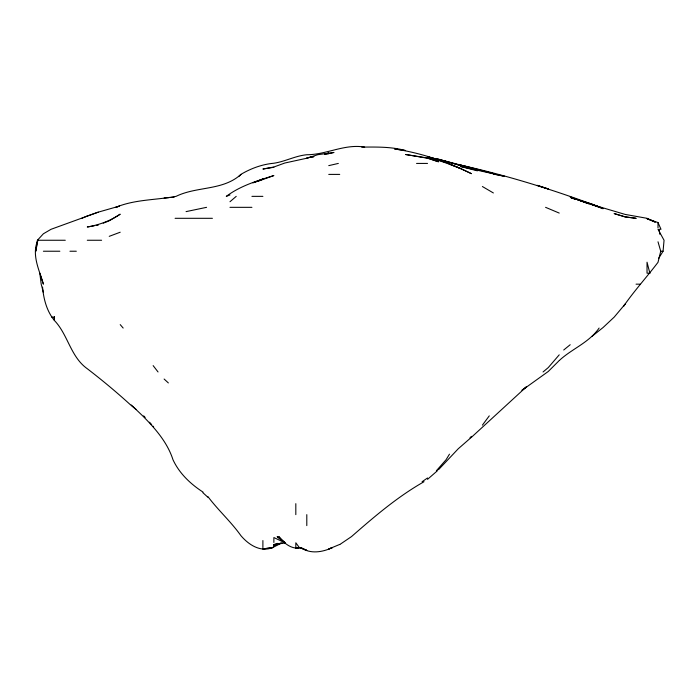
<?xml version="1.0" encoding="UTF-8"?>
<svg xmlns="http://www.w3.org/2000/svg" width="699" height="699" viewBox="0 0 699 699"><rect width="100%" height="100%" fill="white"/><g stroke="black" fill="none" stroke-linecap="round" stroke-linejoin="round"><path stroke-width="1.05" d="M42.56 287.14C43.583 298.971 46.737 311.107 54.365 320.43L54.365 316.997L54.365 320.43C68.048 334.699 70.52 356.848 87.288 368.731C102.194 380.195 116.646 392.209 130.547 404.887M658.572 258.473L663.071 251.229L664.05 240.255L658.004 229.281M119.232 206.161L98.262 212.147L51.079 229.281L43.39 233.772L37.423 240.255L35.815 251.229L37.825 240.255C31.35 254.882 39.319 270.024 43.39 284.161L39.808 273.178L41.197 284.161L43.39 292.444M658.004 241.793L660.721 251.229L658.004 262.317C646.776 277.084 634.264 290.81 623.665 306.11L625.081 304.152L614.22 317.084L603.132 327.473L592.158 336.245M449.474 454.175L446.041 459.767L436.386 470.742M272.907 547.57L262.894 548.925L272.907 547.57L273.868 546.024L278.447 543.525M482.397 425.149L489.274 415.861M559.226 354.839L548.252 367.604L543.053 371.964M599.095 328.058C589.065 342.676 571.834 348.801 559.226 360.562M438.5 469.711L458.229 448.784L470.794 437.81M469.99 437.81L471.423 436.359M238.682 176.585L240.945 174.4C222.885 190.836 196.908 186.109 176.061 196.358C156.069 200.115 134.793 199.364 115.807 207.332L119.337 206.205M558.807 360.981L548.252 371.492L522.101 390.234M471.423 437.312L526.303 386.914L522.101 390.094M427.526 479.348L437.417 470.742M229.971 201.74L236.227 196.358M563.7 350.007L570.201 344.721M422.091 481.716L427.526 477.985M339.723 544.573L351.518 536.587C374.384 516.587 397.469 496.788 424.022 481.716M110.093 220.316L120.211 214.182C110.39 220.893 98.961 224.947 87.288 227L94.269 225.803M240.945 174.339C251.028 168.398 262.169 164.3 273.868 163.234C285.183 161.548 295.354 155.825 306.8 154.741C326.459 154.732 344.729 143.636 364.668 147.113M273.868 546.976L282.099 542.73M339.723 544.434L328.748 548.986L332.462 547.57C322.519 552.219 310.33 554.333 300.815 547.57L306.8 550.331L299.329 547.57L295.817 542.765L295.817 547.57M280.849 542.966L273.868 546.024L273.868 544.573L277.861 543.35M81.818 218.306L87.288 215.982M254.908 182.273L262.894 179.014L252.916 182.92M103.251 223.164L109.236 220.823M109.236 236.341L120.211 232.217M87.288 215.982L98.262 212.147M229.971 194.969L226.284 196.358C240.482 185.742 257.241 180.788 273.868 175.545L257.905 181.321M329.797 153.509L333.991 152.452L317.774 154.706L306.8 158.227L284.843 163.016L273.868 167L262.894 169.036L273.868 167.288M328.748 165.637L338.325 163.426M186.065 211.622L206.572 207.332M326.748 154.156L328.748 153.771M272.697 547.57C260.858 552.385 249.412 545.264 241.714 536.587L240.945 535.714C231.046 521.742 218.298 510.366 208.014 496.736M96.27 225.462L98.262 225.122M273.868 544.573L284.843 543.018M164.116 198.018L169.106 197.625M171.098 197.468L174.095 197.232M301.164 547.745C291.999 549.912 284.021 543.429 278.805 536.587L284.843 542.887L277.162 536.587L284.843 542.433M416.552 163.426L427.526 163.426M328.748 174.4L339.723 174.4M251.92 196.358L262.894 196.358M229.971 207.332L251.92 207.332M175.091 218.306L212.409 218.306M37.423 240.255L65.287 240.255M87.288 240.255L101.608 240.255M43.39 251.229L59.852 251.229M69.944 251.229L76.313 251.229M660.721 251.229L663.071 251.229M636.055 284.161L640.118 284.161M51.7 317.084L54.4 317.084M361.671 147.096C376.377 147.008 391.257 146.615 405.577 150.556L394.594 148.974C421.235 152.941 447.229 161.827 471.423 173.675L460.449 168.476L447.316 163.426M428.522 157.432L438.5 159.311L493.38 173.579L460.449 165.069C508.051 175.667 554.595 190.137 600.223 207.332L592.158 204.632L625.081 214.401L647.029 218.306L655.26 222.081M433.511 158.69L435.503 158.961M430.514 157.939L438.5 159.171L460.449 165.48L438.5 159.381M493.38 174.147L494.787 174.4M495.853 174.61L504.355 176.279L460.449 166.432L477.408 170.844M427.526 158.227L405.577 154.496L427.526 157.991L438.5 161.784L428.522 158.551M428.522 157.467L431.519 158.262M433.511 158.787L446.338 163.059M571.205 197.756L592.158 204.108L603.132 208.695L570.201 196.987L589.161 203.898M571.205 197.974L576.194 199.477M578.187 200.071L581.184 200.98M589.161 203.662L582.18 201.312L587.169 203.182M582.18 201.198L589.161 203.627M659.821 234.27L659.113 229.281L661.001 229.281L658.004 222.553L647.029 218.726L655.015 222.081M545.578 207.332L559.226 213.073M449.474 164.047L460.449 168.468M284.843 542.73L273.868 537.54L273.868 542.459M482.397 186.528L493.38 192.959M203.051 492.105C190.547 484.049 179.337 473.406 172.994 459.767C167.454 442.467 155.23 428.496 142.648 415.861L131.194 404.887M131.194 405.437L136.253 409.57M202.893 492.69L208.014 497.373M164.116 379.033L168.354 382.938M143.688 415.861L145.147 417.452M149.507 422.222L151.683 424.608M120.211 324.607L123.164 328.058M153.142 365.621L158.044 371.964M153.142 426.198L153.631 426.836M658.004 222.553L658.004 227.9M306.8 514.639L306.8 525.613M295.817 503.664L295.817 514.639M262.894 540.545L262.894 547.57M328.748 153.081L324.755 154.121L328.748 153.081M313.781 156.646L306.8 157.965L313.781 156.672M298.499 547.684L295.817 548.042L298.499 547.684M649.86 273.178L647.029 273.178L647.029 262.204L649.86 273.178M636.011 218.306L625.081 216.943L614.106 213.553L625.081 216.795L636.011 218.306M438.5 160.158L427.526 156.655L438.5 160.158M548.252 188.94L537.278 185.375L548.252 188.94"/></g></svg>
